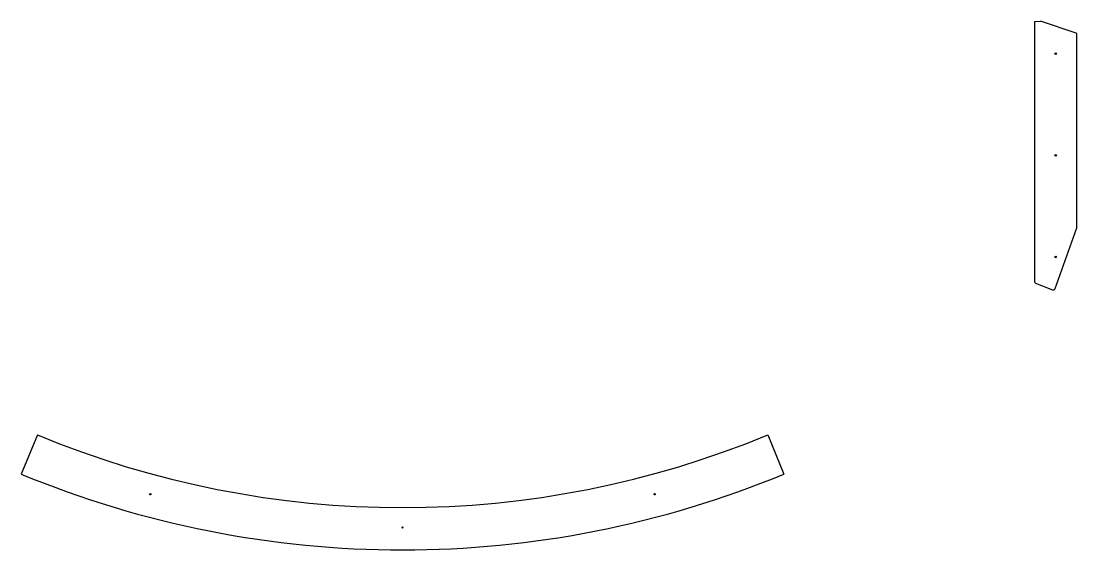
# Model space of a CAD drawing. Header units: inches. Extents: x 17 to 2509, y 9 to 1258.
import ezdxf

# ---------------------------------------------------------------- set-up
doc = ezdxf.new("R2010")
doc.units = ezdxf.units.IN
doc.header["$MEASUREMENT"] = 0

msp = doc.modelspace()

# ---------------------------------------------------------------- linework, layer by layer
for p, q in [((2409.3, 1256.5), (2423.2, 1257.5)), ((2409.3, 1256.5), (2409.3, 641.6)), ((2458.3, 625.9), (2509.3, 769.5)), ((2411.3, 638.8), (2451.8, 623)), ((55.1, 280.3), (16.8, 187.9)), ((1779.4, 280.3), (1817.7, 187.9))]:
    msp.add_line(p, q)
msp.add_lwpolyline([(2509.3, 769.5), (2509.3, 1226.5, 0.302487), (2507.5, 1229.3), (2423.2, 1257.5)], format="xyb")
for centre, radius in [((2459.3, 1180.5), 2), ((2459.3, 940.5), 2), ((2459.3, 700.5), 2), ((322, 140.2), 1.5), ((1512.5, 140.2), 1.5), ((917.3, 61.8), 1.5)]:
    msp.add_circle(centre, radius)
for centre, radius, start, end in [((2412.3, 641.6), 3, 180, 249.5672), ((2453.6, 627.6), 5, 248.623, 340.4372), ((917.3, 2361.8), 2253, 247.5, 292.5), ((917.3, 2361.8), 2353, 247.5, 292.5)]:
    msp.add_arc(centre, radius, start, end)

doc.saveas('drawing.dxf')
